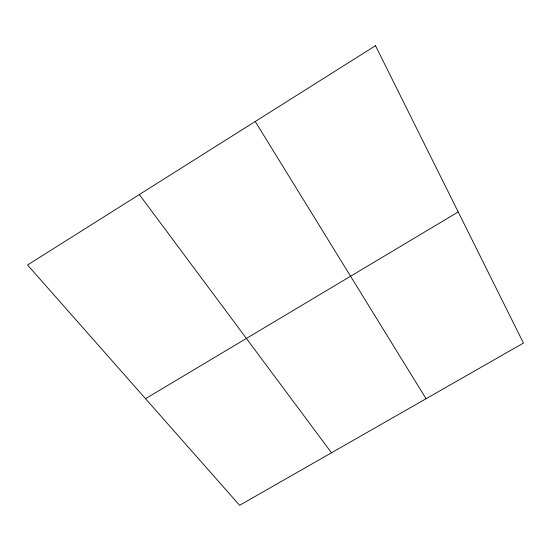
<?xml version="1.0" encoding="UTF-8"?>
<svg xmlns="http://www.w3.org/2000/svg" width="551" height="551" viewBox="0 0 551 551"><rect width="100%" height="100%" fill="white"/><g stroke="black" fill="none" stroke-linecap="round" stroke-linejoin="round"><path stroke-width="0.83" d="M145.519 398.676L458.218 211.956M139.32 194.551L331.495 452.784M255.223 121.495L426.068 398.731M375.493 45.699L27.55 264.997L239.609 505.301L523.45 343.066L375.493 45.699"/></g></svg>
